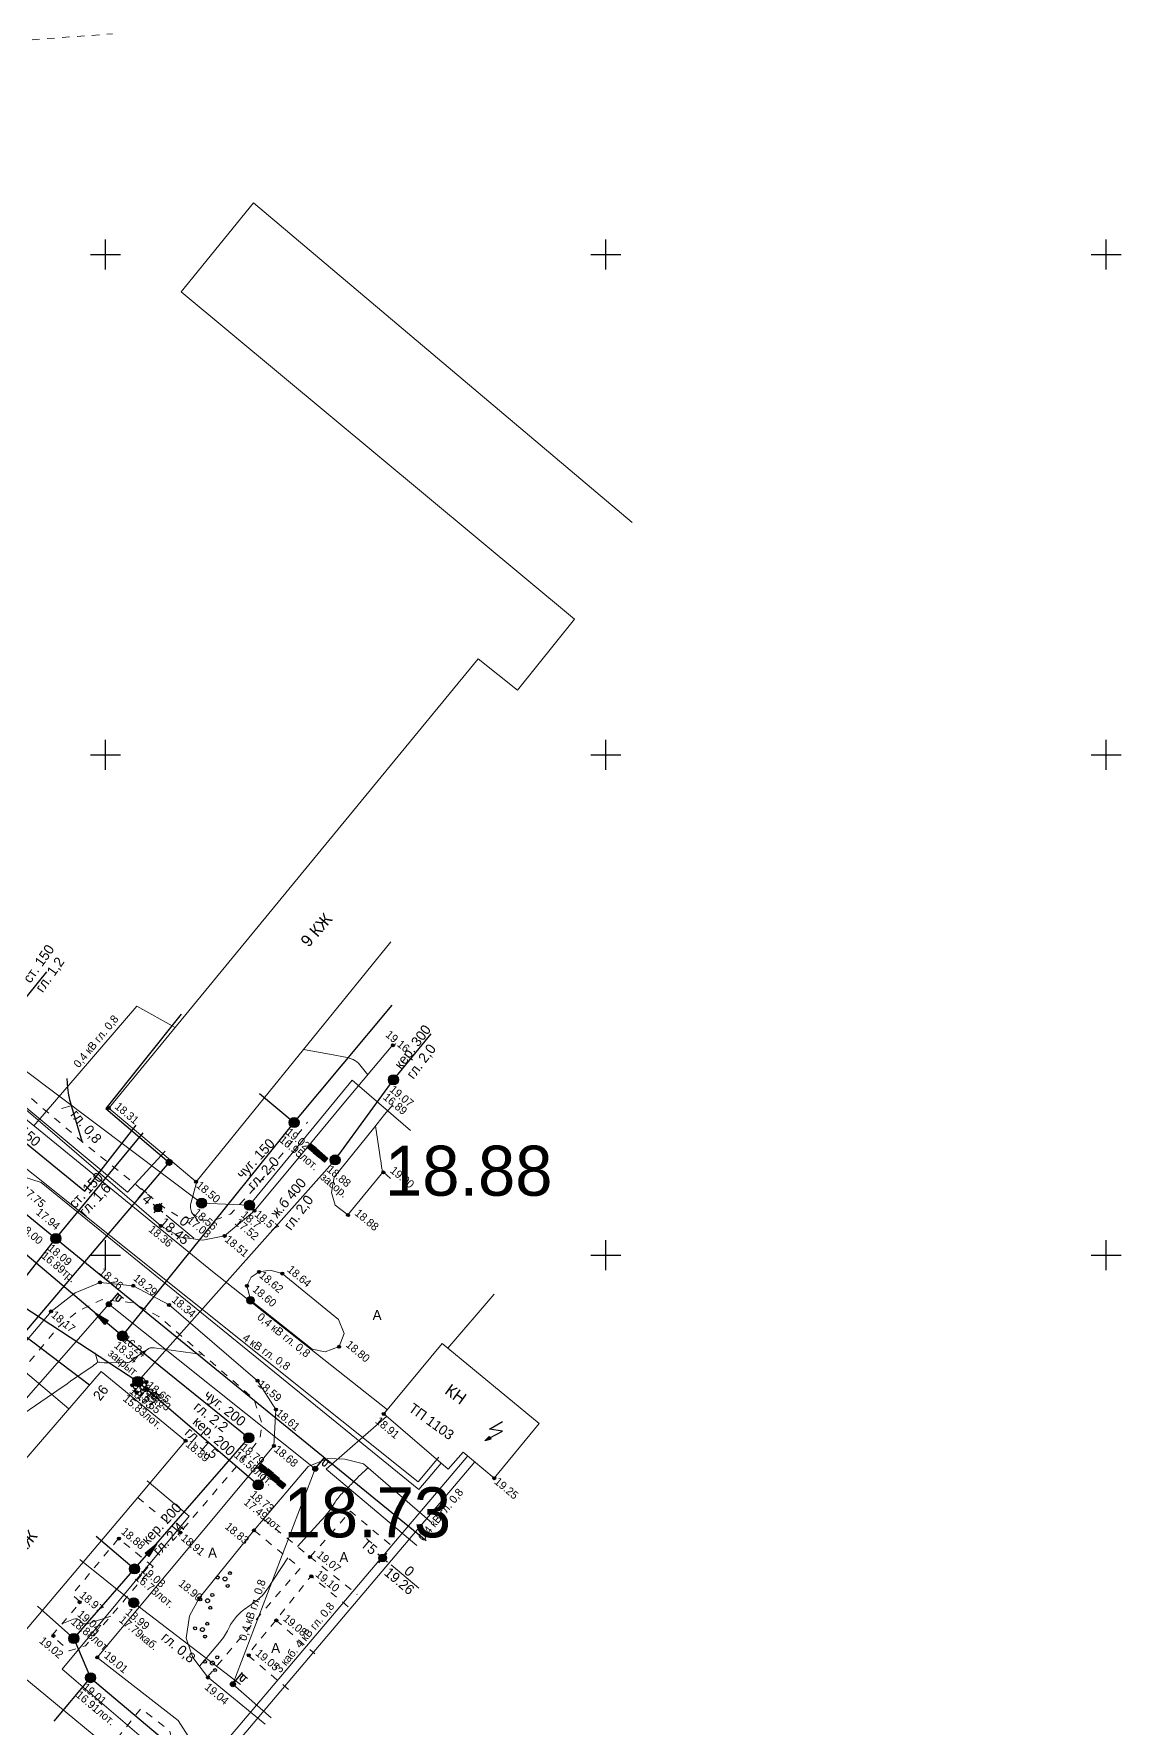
# Model space of a CAD drawing. Header units: metres. Extents: x 16881 to 20071, y 24181 to 25063.
# Drawn here: x 18192.8 to 18301.5, y 24702.7 to 24872.1 of the extents above; entities that cross this region are included whole.
import ezdxf

# ---------------------------------------------------------------- set-up
doc = ezdxf.new("R2010")
doc.units = ezdxf.units.M
doc.linetypes.add('g5_01_5x1_5', pattern=[1.5, 0.75, -0.75])
for name, color, linetype in [('01_Геодезические пункты', 7, 'Continuous'), ('02_Сетка', 7, 'Continuous'), ('03_Здания и строения', 7, 'Continuous'), ('06_Инженерно-технические сооружения', 7, 'Continuous'), ('07_Объекты электропередачи', 7, 'Continuous'), ('10_Границы покрытий и угодий', 7, 'Continuous'), ('13_Растительность', 7, 'Continuous'), ('19_Горизонтали', 7, 'Continuous'), ('30_Канализация', 7, 'Continuous'), ('31_Водопровод', 7, 'Continuous'), ('32_Теплосеть', 7, 'Continuous'), ('33_Газопровод', 7, 'Continuous'), ('35_Телефон', 7, 'Continuous'), ('37_Кабель низкого напряжения', 7, 'Continuous'), ('38_Кабели высокого напряжения', 7, 'Continuous'), ('44_Крышки колодцев', 7, 'Continuous'), ('61_Отметки высоты поверхности', 7, 'Continuous'), ('rastr', 7, 'Continuous')]:
    doc.layers.add(name, color=color, linetype=linetype)
doc.styles.add('LIKE11', font='bm431.shx')
doc.styles.add('LIKE14', font='p131.shx')
doc.styles.add('LIKE17', font='d431.shx')
doc.styles.add('LIKE32', font='peteri.shx')
doc.styles.add('LIKE36', font='pragmai.shx')
doc.styles.add('Line_GUGK', font='')
doc.styles.get('Line_GUGK').set_extended_font_data('Bm431', italic=True)
doc.linetypes.add('g5_119_1', pattern='A,4,-1,[31,GUGK_2005.shx,S=0.1,R=0,X=0,Y=0],0.35,[31,GUGK_2005.shx,S=0.08,R=0,X=0,Y=0],3.3,[31,GUGK_2005.shx,S=0.08,R=180,X=0,Y=0],0.35,[31,GUGK_2005.shx,S=0.1,R=180,X=0,Y=0],-1', length=10)
doc.linetypes.add('g5_119_3', pattern='A,4,-1,[31,GUGK_2005.shx,S=0.1,R=0,X=0,Y=0],4,[31,GUGK_2005.shx,S=0.1,R=180,X=0,Y=0],-1', length=10)
doc.linetypes.add('g5_121_g', pattern='A,4,-0.4,["Г",Line_GUGK,S=1,R=0,X=0,Y=-0.5],-1.2,12', length=17.6)
doc.linetypes.add('g5_122_g', pattern='A,1,-1,1.5,-0.4,["Г",Line_GUGK,S=1,R=0,X=0,Y=-0.5],-1.5,1.5,-1,4,-1,4,-1,3', length=20.9)
doc.linetypes.add('g5_122_k', pattern='A,1,-1,1.5,-0.4,["К",Line_GUGK,S=1,R=0,X=0,Y=-0.5],-1.5,1.5,-1,4,-1,4,-1,3', length=20.9)
doc.linetypes.add('g5_122_kl', pattern='A,1,-1,1.5,-0.4,["Кл",Line_GUGK,S=1,R=0,X=0,Y=-0.5],-2.4,1.5,-1,4,-1,4,-1,3', length=21.8)
doc.linetypes.add('g5_122_t', pattern='A,1,-1,1.5,-0.4,["Т",Line_GUGK,S=1,R=0,X=0,Y=-0.5],-1.5,1.5,-1,4,-1,4,-1,3', length=20.9)
doc.linetypes.add('g5_122_v', pattern='A,1,-1,1.5,-0.4,["В",Line_GUGK,S=1,R=0,X=0,Y=-0.5],-1.5,1.5,-1,4,-1,4,-1,3', length=20.9)
doc.linetypes.add('g5_133_t', pattern='A,2,[27,GUGK_2005.shx,S=0.4,R=0,X=0,Y=0],2,-1,2,[27,GUGK_2005.shx,S=0.4,R=0,X=0,Y=0],2,-1,2,[27,GUGK_2005.shx,S=0.4,R=0,X=0,Y=0],2,-0.1,["V",Line_GUGK,S=1,R=0,X=0,Y=-0.5],-1', length=15.1)

# ---------------------------------------------------------------- blocks, each defined once
blk = doc.blocks.new('g5_012')
at = {"color": 92}
for points in [[(-1.5, 0), (1.5, 0)], [(0, -1.5), (0, 1.5)]]:
    blk.add_lwpolyline(points, dxfattribs=at)
blk = doc.blocks.new('g5_330')
blk.add_hatch(color=0).paths.add_polyline_path([(0.15, 0, 1), (-0.15, 0, 1)])
at = {"color": 0}
blk.add_circle((0, 0), 0.15, dxfattribs=at)
blk = doc.blocks.new('g5_005_1')
h = blk.add_hatch(color=255)
edge = h.paths.add_edge_path()
edge.add_arc((0, 0), 0.338, 0, 360)
edge = h.paths.add_edge_path(flags=16)
edge.add_arc((0, 0), 0.1, 0, 360)
at = {"color": 0}
for p, q in [((-0.625, 0), (-0.375, 0)), ((0, 0.625), (0, 0.375)), ((0.375, 0), (0.625, 0)), ((0, -0.375), (0, -0.625))]:
    blk.add_line(p, q, dxfattribs=at)
for radius in [0.375, 0.0625]:
    blk.add_circle((0, 0), radius, dxfattribs=at)
blk = doc.blocks.new('g5_112')
blk.add_hatch(color=0).paths.add_polyline_path([(0, 0), (0.08, 0.61), (0.36, 0.5)])
at = {"color": 0}
blk.add_lwpolyline([(0.22, 0.56), (0.75, 1.88), (-0.38, 1.2), (0.15, 2.6)], dxfattribs=at)
blk.add_lwpolyline([(0, 0), (0.08, 0.61), (0.36, 0.5)], close=True, dxfattribs=at)
blk = doc.blocks.new('g5_117kb')
h = blk.add_hatch(color=255)
h.paths.add_polyline_path([(0.04, 0.04), (0.46, 0.04, 0.367426), (0.04, 0.46)])
h.paths.add_polyline_path([(-0.04, 0.46, 0.367426), (-0.46, 0.04), (-0.04, 0.04)])
h.paths.add_polyline_path([(-0.04, -0.04), (-0.46, -0.04, 0.367426), (-0.04, -0.46)])
h.paths.add_polyline_path([(0.04, -0.46, 0.367426), (0.46, -0.04), (0.04, -0.04)])
at = {"color": 0}
for points in [[(-0.5, 0), (0.5, 0)], [(0, 0.5), (0, -0.5)]]:
    blk.add_lwpolyline(points, dxfattribs=at)
blk.add_circle((0, 0), 0.5, dxfattribs=at)
blk = doc.blocks.new('g5_128a')
h = blk.add_hatch(color=255)
h.paths.add_polyline_path([(-0.1625, 0.2125), (-0.3375, 0.2125), (-0.3375, -0.2125), (-0.1625, -0.2125)])
h.paths.add_polyline_path([(0.0875, 0.2125), (-0.0875, 0.2125), (-0.0875, -0.2125), (0.0875, -0.2125)])
h.paths.add_polyline_path([(0.3375, 0.2125), (0.1625, 0.2125), (0.1625, -0.2125), (0.3375, -0.2125)])
at = {"color": 0}
blk.add_lwpolyline([(-0.375, -0.25), (0.375, -0.25), (0.375, 0.25), (-0.375, 0.25)], close=True, dxfattribs=at)
for points in [[(-0.125, -0.25), (-0.125, 0.25)], [(0.125, -0.25), (0.125, 0.25)]]:
    blk.add_lwpolyline(points, dxfattribs=at)
blk = doc.blocks.new('g5_128b')
h = blk.add_hatch(color=255)
h.paths.add_polyline_path([(-0.16, 0.3, 0.273653), (-0.34, 0, 0.273653), (-0.16, -0.3)])
h.paths.add_polyline_path([(0.09, 0.33, 0.131884), (-0.09, 0.33), (-0.09, -0.33, 0.131884), (0.09, -0.33)])
h.paths.add_polyline_path([(0.16, -0.3, 0.273653), (0.34, 0, 0.273653), (0.16, 0.3)])
at = {"color": 0}
for points in [[(-0.12, -0.35), (-0.12, 0.35)], [(0.12, -0.35), (0.12, 0.35)]]:
    blk.add_lwpolyline(points, dxfattribs=at)
blk.add_circle((0, 0), 0.375, dxfattribs=at)
blk = doc.blocks.new('g5_110_1c')
h = blk.add_hatch(color=255)
edge = h.paths.add_edge_path()
edge.add_arc((0, 0), 0.212, 0, 360)
edge = h.paths.add_edge_path(flags=16)
edge.add_arc((0, 0), 0.0975, 0, 360)
h = blk.add_hatch(color=0)
edge = h.paths.add_edge_path()
edge.add_arc((0, 0), 0.06, 0, 360)
at = {"color": 0}
for p, q in [((0, 0.25), (0, 1.5)), ((0, 1.38), (0.75, 1.38))]:
    blk.add_line(p, q, dxfattribs=at)
blk.add_lwpolyline([(0.2, 1.38), (0.2, 0.93, 1.040016), (0.55, 0.93), (0.55, 1.38)], format="xyb", dxfattribs=at)
for radius in [0.25, 0.06]:
    blk.add_circle((0, 0), radius, dxfattribs=at)
blk = doc.blocks.new('g5_117kl')
h = blk.add_hatch(color=255)
h.paths.add_polyline_path([(0.42, 0.2, 0.633652), (-0.42, 0.2)])
h.paths.add_polyline_path([(-0.45, 0.12, 0.067116), (-0.46, 0, 0.067116), (-0.45, -0.12), (0.45, -0.12, 0.067116), (0.46, 0, 0.067116), (0.45, 0.12)])
h.paths.add_polyline_path([(-0.42, -0.2, 0.633652), (0.42, -0.2)])
at = {"color": 0}
for p, q in [((-0.47, 0.16), (0.47, 0.16)), ((-0.47, -0.16), (0.47, -0.16))]:
    blk.add_line(p, q, dxfattribs=at)
blk.add_circle((0, 0), 0.5, dxfattribs=at)
blk = doc.blocks.new('g5_122_3')
blk.add_hatch(color=0).paths.add_polyline_path([(0, -0.25), (0, 0.25), (1.5, 0)])
at = {"color": 0}
blk.add_lwpolyline([(0, -0.25), (0, 0.25), (1.5, 0), (0, -0.25)], dxfattribs=at)
blk = doc.blocks.new('g5_394')
at = {"color": 0}
for centre, radius in [((0, 0), 0.2), ((0, 0.75), 0.15), ((-0.65, -0.37), 0.15), ((0.65, -0.37), 0.15)]:
    blk.add_circle(centre, radius, dxfattribs=at)
blk = doc.blocks.new('g5_117sv')
h = blk.add_hatch(color=255)
h.paths.add_polyline_path([(-0.04, 0.46, 0.390634), (-0.46, 0, 0.11106), (-0.42, -0.2), (-0.04, 0.02)])
h.paths.add_polyline_path([(0.04, 0.02), (0.42, -0.2, 0.11106), (0.46, 0, 0.390634), (0.04, 0.46)])
h.paths.add_polyline_path([(-0.38, -0.26, 0.524447), (0.38, -0.26), (0, -0.04)])
at = {"color": 0}
for points in [[(0, 0.5), (0, 0)], [(0, 0), (-0.43, -0.25)], [(0.43, -0.25), (0, 0)]]:
    blk.add_lwpolyline(points, dxfattribs=at)
blk.add_circle((0, 0), 0.5, dxfattribs=at)
blk = doc.blocks.new('g5_117v')
h = blk.add_hatch(color=255)
h.paths.add_polyline_path([(-0.46, 0.04), (0.46, 0.04, 0.921954)])
h.paths.add_polyline_path([(0.46, -0.04), (-0.46, -0.04, 0.921954)])
at = {"color": 0}
blk.add_line((-0.5, 0), (0.5, 0), dxfattribs=at)
blk.add_circle((0, 0), 0.5, dxfattribs=at)
blk = doc.blocks.new('g5_121_7c')
h = blk.add_hatch(color=0)
edge = h.paths.add_edge_path()
edge.add_arc((0, 0), 0.3, 0, 360)
at = {"color": 0}
blk.add_circle((0, 0), 0.3, dxfattribs=at)
blk = doc.blocks.new('g_scratch')
at = {"color": 0, "linetype": 'ByBlock', "lineweight": 15}
blk.add_line((0, 0), (1, 0), dxfattribs=at)

msp = doc.modelspace()

# ---------------------------------------------------------------- linework, layer by layer
at = {"layer": '01_Геодезические пункты', "color": 7, "lineweight": 20, "flags": 128}
for points in [[(18208.84, 24751.7), (18206.08, 24754)], [(18231.32, 24716.7), (18228.54, 24719.02)]]:
    msp.add_lwpolyline(points, dxfattribs=at)
at = {"layer": '03_Здания и строения', "color": 7, "linetype": 'Continuous', "lineweight": 20, "flags": 128}
for points in [[(18228.51, 24781.32), (18209.06, 24757.32), (18200.32, 24764.69), (18237.24, 24809.61), (18241.18, 24806.48), (18246.88, 24813.55), (18207.56, 24846.29), (18214.78, 24855.18), (18252.64, 24823.21)], [(18227.81, 24734.11), (18234.26, 24728.58), (18235.76, 24730.31), (18238.85, 24727.69), (18243.33, 24733.16), (18233.65, 24741.16), (18227.81, 24734.11)], [(18208, 24731.43), (18199.57, 24738.36), (18175.08, 24710.01), (18179.31, 24706.5), (18180.4, 24707.8), (18184.71, 24704.16), (18185.29, 24704.75), (18189.61, 24709.63), (18203.23, 24725.77), (18208, 24731.43)], [(18185.29, 24704.75), (18187.75, 24702.63), (18184.55, 24698.82), (18197.8, 24687.85), (18205.23, 24696.7), (18189.61, 24709.63), (18185.29, 24704.75)]]:
    msp.add_lwpolyline(points, dxfattribs=at)
at = {"layer": '06_Инженерно-технические сооружения', "color": 7, "linetype": 'Continuous', "lineweight": 20, "flags": 128}
msp.add_lwpolyline([(18204.1, 24737.31), (18204.12, 24736.55), (18203.13, 24736.26), (18202.68, 24736.99), (18202.87, 24737.6), (18203.66, 24737.79), (18204.1, 24737.31)], dxfattribs=at)
at = {"layer": '10_Границы покрытий и угодий', "color": 7, "linetype": 'Continuous', "lineweight": 20, "flags": 128}
for points in [[(18228.71, 24771), (18223.66, 24764.97), (18219.53, 24759.98), (18214.89, 24754.42), (18211.91, 24751.91), (18209.73, 24751.48), (18207.52, 24751.78), (18205.54, 24752.91), (18188.68, 24767.41), (18184.67, 24770.28), (18184.22, 24770.79), (18183.35, 24773.26), (18184.03, 24776.2)], [(18228.49, 24757.66), (18227.76, 24758.3), (18224.23, 24754.02), (18222.96, 24754.99), (18222.59, 24756.25), (18222.86, 24757.79), (18226.77, 24762.66), (18227.9, 24764.05), (18228.71, 24765.03)], [(18214.54, 24745.46), (18220.66, 24740.6), (18221.96, 24740.33), (18223.36, 24740.86), (18223.84, 24742.16), (18223.29, 24743.54), (18217.66, 24748.15), (18216.46, 24748.49), (18215.35, 24748.32), (18214.56, 24747.8), (18214.13, 24746.92), (18214.54, 24745.46)], [(18216.83, 24730.92), (18217.03, 24734.55), (18215.2, 24737.44), (18206.35, 24745.01), (18202.77, 24746.93), (18199.46, 24747.26), (18196.98, 24746.22), (18194.57, 24744.37), (18172.13, 24717.89), (18168.31, 24713.42), (18167.06, 24710.11), (18166.96, 24706.63), (18167.1, 24705.02), (18169.99, 24701.01), (18182.29, 24690.78), (18188.95, 24685.38), (18192.15, 24684.23), (18195.4, 24684.6), (18198.19, 24686.57)], [(18216.83, 24730.92), (18199.18, 24709.77), (18207.26, 24703.46), (18208.32, 24701.8), (18208.46, 24699.78), (18207.42, 24697.63), (18206.01, 24695.92), (18198.6, 24687.04), (18198.19, 24686.57)], [(18232.62, 24723.23), (18225.8, 24729.14), (18223.92, 24729.6), (18222.22, 24729.67), (18220.26, 24728.87), (18215.78, 24723.61), (18214.84, 24722.48), (18209.38, 24715.71), (18208.39, 24713.94), (18208.07, 24711.71), (18208.73, 24709.76), (18210.2, 24707.83), (18215.97, 24703.12)]]:
    msp.add_lwpolyline(points, dxfattribs=at)
at = {"layer": '10_Границы покрытий и угодий', "color": 7, "linetype": 'g5_01_5x1_5', "lineweight": 20, "flags": 128}
for points in [[(18183.35, 24773.26), (18190.73, 24767.23), (18197.87, 24761.17), (18205.94, 24754.69), (18207.2, 24753.93), (18209.1, 24753.47), (18211.01, 24753.52), (18212.48, 24754.1), (18214.12, 24755.81), (18215.46, 24757.36), (18220.2, 24763.27)], [(18203.23, 24725.77), (18207.45, 24722.24), (18215.42, 24731.59), (18215.65, 24733.14), (18214.81, 24735.63), (18205.32, 24743.86), (18202.74, 24745.23), (18199.66, 24745.54), (18197.27, 24744.39), (18195.31, 24742.82), (18188.16, 24734.25), (18180.94, 24725.59), (18173.4, 24716.66), (18169.51, 24712.01), (18168.77, 24709.83), (18168.86, 24706.75), (18170.03, 24704.36), (18171.47, 24702.37), (18180.29, 24694.99), (18189.57, 24687.04), (18192.11, 24686.06), (18195.21, 24686.44), (18197.8, 24687.85)], [(18220.47, 24719.82), (18224.49, 24724.39), (18228.97, 24720.62)], [(18210.2, 24707.83), (18215.88, 24714.53), (18219.48, 24718.71), (18214.84, 24722.48)], [(18215.78, 24723.61), (18220.47, 24719.82), (18225.14, 24716.08)], [(18204.75, 24718.87), (18201.3, 24721.67), (18196.67, 24716.06), (18197.51, 24715.3), (18194.65, 24711.95), (18196.37, 24710.43), (18198, 24710.94), (18204.75, 24718.87)], [(18224.26, 24714.85), (18220.55, 24717.9), (18217.04, 24713.51), (18214.21, 24710.02), (18218.37, 24706.51)], [(18217.04, 24713.51), (18220.93, 24710.13)], [(18205.68, 24697.52), (18206.33, 24698.42), (18206.91, 24700.14), (18206.42, 24702.45), (18203.56, 24704.68), (18200.97, 24701.41), (18205.68, 24697.52)]]:
    msp.add_lwpolyline(points, dxfattribs=at)
at = {"layer": '19_Горизонтали', "color": 32, "linetype": 'Continuous', "lineweight": 20, "flags": 128}
for points, elevation in [([(18226.21, 24768.02), (18225.57, 24768.86, 0.186407), (18224.14, 24769.74), (18224.14, 24769.74, 0), (18222.38, 24770.07), (18219.79, 24770.56)], 19), ([(18226.98, 24762.91), (18227.42, 24760.01, 0.000107), (18227.59, 24758.86), (18227.67, 24758.33, 0.013062), (18227.68, 24758.26), (18227.69, 24758.22)], 19), ([(18209.24, 24753.48), (18209.18, 24753.52, -0.069582), (18209.09, 24753.61), (18208.75, 24754.05, -0.234402), (18208.54, 24755.15), (18209.08, 24757.12, -0.105725), (18209.14, 24757.23), (18209.16, 24757.26, -0.071326), (18209.21, 24757.3), (18209.21, 24757.3, 0.445794), (18209.21, 24757.35), (18209.17, 24757.39, -0.705667), (18209.19, 24757.42), (18209.23, 24757.41)], 18.5), ([(18183.15, 24728.24), (18194.79, 24736.19, 0.001778), (18197.54, 24738.09), (18198.76, 24738.93, 0.028681), (18199.06, 24739.17), (18199.06, 24739.17, -0.20919), (18199.4, 24739.28), (18199.64, 24739.26, 0.030285), (18200.51, 24739.22), (18202.16, 24739.25, 0.191116), (18202.6, 24739.43), (18202.6, 24739.43, -0.046832), (18203, 24739.76), (18204.34, 24740.65, -0.136862), (18204.6, 24740.73), (18204.6, 24740.73, -0.044514), (18204.88, 24740.72), (18209.71, 24740.05)], 18.5), ([(18219.18, 24720.86), (18221.57, 24723.46, 0.040994), (18222.76, 24725.01), (18222.94, 24725.28, -0.052661), (18223.76, 24726.29), (18223.76, 24726.29, 0.003461), (18224.69, 24727.23), (18225.15, 24727.7, -0.013236), (18225.88, 24728.41), (18226.25, 24728.75)], 19), ([(18218.22, 24719.74), (18216.2, 24716.64, -0.093377), (18214.97, 24715.36), (18214.57, 24715.07, -0.000224), (18213.89, 24714.59), (18213.89, 24714.59, 0.05154), (18213.27, 24714.04), (18213.1, 24713.86, 0.075119), (18212.35, 24712.76), (18212.29, 24712.63, -0.06451), (18211.41, 24711.28), (18209.39, 24708.9)], 19), ([(18195.65, 24713.12), (18196.8, 24713.6, -0.352417), (18197.5, 24713.39), (18197.5, 24713.39, 0.330476), (18198.22, 24713.15), (18200.52, 24713.9)], 19)]:
    msp.add_lwpolyline(points, format="xyb", dxfattribs=dict(at, elevation=elevation))
at = {"layer": '19_Горизонтали', "color": 32, "linetype": 'Continuous', "lineweight": 30, "elevation": 18, "flags": 128}
msp.add_lwpolyline([(18196.13, 24767.65), (18196.22, 24766.7, 0.051188), (18196.59, 24764.84), (18197.65, 24761.39, 0.078854), (18197.68, 24761.31), (18197.7, 24761.28)], format="xyb", dxfattribs=at)
at = {"layer": '30_Канализация', "color": 42, "linetype": 'g5_122_kl', "lineweight": 30, "flags": 128}
for points in [[(18134.04, 24787.91), (18140.89, 24781.53), (18163.71, 24762.89), (18177.96, 24750.44), (18180.13, 24752.5), (18203.22, 24737.36), (18222.95, 24759.51), (18228.78, 24767.51), (18232.56, 24772.1)], [(18203.22, 24737.36), (18215.27, 24727.02), (18216.32, 24728.3)]]:
    msp.add_lwpolyline(points, dxfattribs=at)
at = {"layer": '30_Канализация', "color": 12, "linetype": 'g5_122_k', "lineweight": 30, "flags": 128}
for points in [[(18215.39, 24766.14), (18218.85, 24763.24), (18228.64, 24774.99)], [(18172.45, 24766.52), (18183.06, 24757.68), (18201.69, 24741.91)], [(18201.69, 24741.91), (18218.85, 24763.24)], [(18201.69, 24741.91), (18214.32, 24731.73)], [(18196.84, 24711.67), (18214.32, 24731.73)], [(18199.06, 24721.91), (18202.9, 24718.62)], [(18193.22, 24714.91), (18196.84, 24711.67)], [(18196.84, 24711.67), (18198.51, 24707.75)], [(18194.86, 24703.42), (18198.51, 24707.75), (18212.87, 24695.65)]]:
    msp.add_lwpolyline(points, dxfattribs=at)
at = {"layer": '31_Водопровод', "color": 94, "linetype": 'g5_122_v', "lineweight": 30, "flags": 128}
for points in [[(18145.51, 24792.31), (18195.05, 24751.65), (18203.77, 24762.2)], [(18144.82, 24736.6), (18168.77, 24718.19), (18195.05, 24751.65), (18232.06, 24721.48)]]:
    msp.add_lwpolyline(points, dxfattribs=at)
at = {"layer": '32_Теплосеть', "color": 5, "linetype": 'g5_122_t', "lineweight": 30, "flags": 128}
for points in [[(18194.09, 24778.32), (18184.93, 24766.99), (18167.98, 24748.14)], [(18184.93, 24766.99), (18197.93, 24756.39), (18203.06, 24762.99)]]:
    msp.add_lwpolyline(points, dxfattribs=at)
at = {"layer": '33_Газопровод', "color": 132, "linetype": 'g5_121_g', "lineweight": 30, "flags": 128}
msp.add_lwpolyline([(18207.56, 24774.07), (18200.05, 24764.64), (18206.36, 24759.26)], dxfattribs=at)
at = {"layer": '33_Газопровод', "color": 132, "linetype": 'g5_122_g', "lineweight": 30, "flags": 128}
for points in [[(18191.79, 24742.05), (18206.36, 24759.26)], [(18157.34, 24710.45), (18186.63, 24746.03), (18191.79, 24742.05), (18198.42, 24737.04)]]:
    msp.add_lwpolyline(points, dxfattribs=at)
at = {"layer": '35_Телефон', "color": 6, "linetype": 'g5_133_t', "lineweight": 20, "flags": 128}
for points in [[(18184.4, 24774.11), (18209.61, 24755.19), (18214.39, 24754.97), (18224.65, 24767.49)], [(18224.65, 24767.49), (18230.49, 24762.44)], [(18197.44, 24719.57), (18202.82, 24715.25), (18213.48, 24707.08)]]:
    msp.add_lwpolyline(points, dxfattribs=at)
at = {"layer": '37_Кабель низкого напряжения', "color": 1, "linetype": 'g5_119_3', "lineweight": 20, "flags": 128}
for points in [[(18174.32, 24804.55), (18164.94, 24792.96), (18172.06, 24787.99), (18168.94, 24784.01), (18202.2, 24756.27), (18205.95, 24760.38)], [(18174.1, 24787.04), (18169.9, 24781.65), (18210.7, 24748.36), (18228.17, 24734.54)], [(18206.95, 24772.76), (18203.14, 24774.86), (18192.85, 24762.92)], [(18196.33, 24734.61), (18179.43, 24748.91), (18170.07, 24737.57), (18153.87, 24750.96)], [(18216.55, 24703.74), (18212.74, 24707.1), (18220.97, 24728.63), (18200.34, 24745.08), (18185.93, 24728.68), (18171.14, 24711.38), (18170.07, 24707.51), (18172.3, 24703.26), (18190.36, 24688.21), (18207.08, 24672.63), (18255.22, 24632.67), (18278.48, 24660.06), (18282.62, 24664.48)], [(18234.23, 24740.68), (18238.84, 24746.08)], [(18228.1, 24733.86), (18222.05, 24728.6), (18231.12, 24720.98)], [(18204.35, 24695.65), (18206.65, 24693.61), (18227.28, 24717.97), (18236.91, 24729.34)], [(18209.78, 24691.92), (18212.01, 24694.6), (18195.68, 24708.6), (18208.35, 24723.89), (18204.17, 24727.44)]]:
    msp.add_lwpolyline(points, dxfattribs=at)
at = {"layer": '38_Кабели высокого напряжения', "color": 1, "linetype": 'g5_119_1', "lineweight": 20, "flags": 128}
for points in [[(18106.88, 24797.33), (18110.27, 24797.43), (18115.06, 24799.54), (18119.3, 24800.34), (18125.45, 24798.54), (18170.68, 24760.06), (18175.77, 24758.13), (18182.36, 24756.81), (18186.37, 24758.36), (18188.96, 24758.72), (18193.57, 24757.24), (18231.3, 24726.56), (18233.55, 24729.19)], [(18149.52, 24723.85), (18151.75, 24726.31), (18151.56, 24728.44), (18146.32, 24733.27), (18177.64, 24770.15), (18231.25, 24727.34), (18233.31, 24729.8)], [(18179.54, 24675.2), (18190.25, 24681.46), (18193.97, 24680.07), (18236.21, 24729.93)]]:
    msp.add_lwpolyline(points, dxfattribs=at)
at = {"layer": 'rastr', "color": 5, "linetype": 'g5_01_5x1_5', "lineweight": 20, "flags": 128}
msp.add_lwpolyline([(18035.59, 24859.95), (18200.69, 24872.07)], dxfattribs=at)

# ---------------------------------------------------------------- block references
at = {"layer": '01_Геодезические пункты', "color": 7, "linetype": 'Continuous', "lineweight": 20, "rotation": 320.2244407250127}
for p in [(18205.24, 24754.7, 18.45), (18227.7, 24719.72, 19.25)]:
    msp.add_blockref('g5_005_1', p, dxfattribs=at)
at = {"layer": '02_Сетка', "color": 92, "linetype": 'Continuous', "lineweight": 15, "ltscale": 0.5}
for p in [(18200, 24850), (18250, 24850), (18300, 24850), (18200, 24800), (18250, 24800), (18300, 24800), (18200, 24750), (18250, 24750), (18300, 24750)]:
    msp.add_blockref('g5_012', p, dxfattribs=at)
at = {"layer": '06_Инженерно-технические сооружения', "color": 7, "linetype": 'Continuous', "lineweight": 20}
for name, p, rotation in [('g5_128a', (18220.63, 24760.7, 18.67), 320.5921282420624), ('g5_128a', (18221.21, 24760.2, 18.67), 319.4514432339267), ('g5_128a', (18221.78, 24759.71, 18.67), 317.9980968397605), ('g5_128b', (18214.49, 24745.48, 18.55), 320.2244407250127), ('g5_128a', (18215.68, 24728.7, 18.69), 321.5724666666667), ('g5_128a', (18216.35, 24728.2, 18.68), 321.5724667936789), ('g5_128a', (18216.95, 24727.65, 18.69), 321.5724666666667), ('g5_128a', (18217.58, 24727.08, 18.7), 321.5724666666667)]:
    msp.add_blockref(name, p, dxfattribs=dict(at, rotation=rotation))
at = {"layer": '07_Объекты электропередачи', "color": 7, "linetype": 'Continuous', "lineweight": 20}
for name, p, rotation in [('g5_110_1c', (18200.34, 24745.08), 320.2655211251469), ('g5_112', (18237.9, 24731.44), 320.2655211251469), ('g5_110_1c', (18220.97, 24728.63, 18.88), 320.2244407250127), ('g5_110_1c', (18212.74, 24707.1), 320.2655211251469)]:
    msp.add_blockref(name, p, dxfattribs=dict(at, rotation=rotation))
at = {"layer": '13_Растительность', "color": 92, "linetype": 'Continuous', "lineweight": 20, "rotation": 320.2655211251469}
for p in [(18211.95, 24717.63), (18210.2, 24715.44), (18209.69, 24712.56), (18210.69, 24709.21)]:
    msp.add_blockref('g5_394', p, dxfattribs=at)
at = {"layer": '19_Горизонтали', "color": 32, "linetype": 'Continuous', "lineweight": -3}
for p, rotation in [((18196.56, 24764.93, 18), 196.4368689069704), ((18199.25, 24739.27, 18.5), 105.3324794552145)]:
    msp.add_blockref('g_scratch', p, dxfattribs=dict(at, rotation=rotation))
at = {"layer": '30_Канализация', "color": 7, "linetype": 'Continuous', "lineweight": 20}
for p, rotation in [((18200.1, 24743.26), 139.7661200048359), ((18204.14, 24720.04), 48.94720513962989)]:
    msp.add_blockref('g5_122_3', p, dxfattribs=dict(at, rotation=rotation))
at = {"layer": '33_Газопровод', "color": 7, "linetype": 'Continuous', "lineweight": 20, "rotation": 319.5407016777962}
msp.add_blockref('g5_121_7c', (18206.36, 24759.26, 18.44), dxfattribs=at)
at = {"layer": '44_Крышки колодцев', "color": 7, "linetype": 'Continuous', "lineweight": 20}
for name, p, rotation in [('g5_117kl', (18228.78, 24767.51, 19.07), 320.2244407250127), ('g5_117kb', (18218.85, 24763.24, 19.02), 320.2655211251469), ('g5_117kl', (18222.95, 24759.51, 18.88), 320.2244407250127), ('g5_117sv', (18209.61, 24755.19, 18.56), 320.2244407250127), ('g5_117sv', (18214.39, 24754.97, 18.7), 320.2244407250127), ('g5_117v', (18195.05, 24751.65, 18.09), 320.2244407250127), ('g5_117kb', (18201.69, 24741.91, 18.34), 320.2244407250127), ('g5_117kl', (18203.22, 24737.36, 18.73), 320.2244407250127), ('g5_117kb', (18214.32, 24731.73, 18.79), 320.2244407250127), ('g5_117kb', (18215.27, 24727.02, 18.73), 320.2244407250127), ('g5_117kb', (18202.9, 24718.62, 19.08), 320.2655211251469), ('g5_117sv', (18202.82, 24715.25, 18.99), 320.2244407250127), ('g5_117kb', (18196.84, 24711.67, 19.04), 320.2244407250127), ('g5_117kb', (18198.51, 24707.75, 19.01), 320.2244407250127)]:
    msp.add_blockref(name, p, dxfattribs=dict(at, rotation=rotation))
at = {"layer": '61_Отметки высоты поверхности', "color": 7, "linetype": 'Continuous', "lineweight": 20}
for p, rotation in [((18228.73, 24770.97), 320.1837874390728), ((18200.32, 24764.69, 18.31), 320.2244407250127), ((18227.78, 24758.25), 320.1837874390728), ((18209.06, 24757.32, 18.5), 320.2244407250127), ((18205.54, 24752.91, 18.36), 320.2244407250127), ((18214.89, 24754.42, 18.57), 320.2244407250127), ((18224.24, 24753.99), 320.1837874390728), ((18211.91, 24751.91, 18.51), 320.2244407250127), ((18215.35, 24748.32, 18.62), 320.2244407250127), ((18217.66, 24748.15, 18.64), 320.2244407250127), ((18199.46, 24747.26, 18.26), 320.2244407250127), ((18202.77, 24746.93, 18.29), 320.2244407250127), ((18214.13, 24746.92, 18.6), 320.2244407250127), ((18194.57, 24744.37, 18.17), 320.2244407250127), ((18206.35, 24745.01, 18.34), 320.2244407250127), ((18201.7, 24741.9, 16.24), 320.2244407250127), ((18223.35, 24740.83), 320.1837874390728), ((18202.87, 24737.6, 18.6), 320.2244407250127), ((18202.68, 24736.99, 18.57), 320.2244407250127), ((18203.13, 24736.26, 18.65), 320.2244407250127), ((18203.24, 24737.41, 16.43), 320.2244407250127), ((18204.1, 24737.31, 18.65), 320.2244407250127), ((18204.12, 24736.55, 18.63), 320.2244407250127), ((18215.2, 24737.44, 18.59), 320.2244407250127), ((18217.03, 24734.55, 18.61), 320.2244407250127), ((18227.81, 24734.11, 18.91), 320.2244407250127), ((18208, 24731.43, 18.89), 320.2244407250127), ((18216.83, 24730.92, 18.68), 320.2244407250127), ((18238.85, 24727.69, 19.25), 320.2244407250127), ((18207.49, 24722.26), 320.1837874390728), ((18214.83, 24722.47), 320.1837874390728), ((18201.34, 24721.66), 320.1837874390728), ((18220.44, 24719.82), 320.1837874390728), ((18220.57, 24717.88), 320.1837874390728), ((18209.37, 24715.7), 320.1837874390728), ((18197.41, 24715.29), 320.1837874390728), ((18217.08, 24713.47), 320.1837874390728), ((18194.8, 24711.93), 320.1837874390728), ((18199.18, 24709.77), 320.1837874390728), ((18214.32, 24709.99), 320.1837874390728), ((18210.24, 24707.76), 320.1837874390728)]:
    msp.add_blockref('g5_330', p, dxfattribs=dict(at, rotation=rotation))

# ---------------------------------------------------------------- texts
at = {"color": 7, "linetype": 'Continuous', "lineweight": 15, "ltscale": 0.5, "style": 'LIKE11'}
for s, rotation, p in [('19.07', 320.2244, (18228.32, 24766.43)), ('16.89', 320.2244, (18227.68, 24765.66)), ('16.95лот.', 320.2655, (18217.31, 24761.39)), ('19.02', 320.2655, (18217.95, 24762.16)), ('засор.', 320.2244, (18221.41, 24757.66)), ('18.88', 320.2244, (18222.05, 24758.43)), ('17.03', 320.2244, (18208.07, 24753.35)), ('18.56', 320.2244, (18208.71, 24754.12)), ('17.52', 320.2244, (18212.85, 24753.13)), ('18.7', 320.2244, (18213.49, 24753.9)), ('16.89тр.', 320.2244, (18193.52, 24749.8)), ('18.09', 320.2244, (18194.16, 24750.57)), ('18.34', 320.2244, (18200.79, 24740.84)), ('закрыт', 320.2244, (18200.15, 24740.07)), ('18.73', 320.2244, (18202.32, 24736.28)), ('15.83лот.', 320.2244, (18201.68, 24735.52)), ('18.79', 320.2244, (18213.42, 24730.65)), ('16.58лот.', 320.2244, (18212.78, 24729.88)), ('18.73', 320.2244, (18214.38, 24725.94)), ('17.49лот.', 320.2244, (18213.74, 24725.17)), ('16.73лот.', 320.2655, (18202.87, 24717.63)), ('19.08', 320.2655, (18203.51, 24718.4)), ('19.04', 320.2244, (18197.12, 24713.98)), ('18.99', 320.2244, (18201.93, 24714.18)), ('18.88лот.', 320.2244, (18196.48, 24713.21)), ('17.79каб.', 320.2244, (18201.29, 24713.41)), ('16.91лот.', 320.2244, (18196.98, 24705.91)), ('19.01', 320.2244, (18197.62, 24706.68))]:
    msp.add_text(s, height=0.8, rotation=rotation, dxfattribs=at).set_placement(p)
at = {"color": 6, "linetype": 'ByBlock', "lineweight": 60, "char_height": 5, "attachment_point": 1}
for s, insert in [('18.88', (18227.94, 24760.93)), ('18.73', (18217.81, 24726.78))]:
    msp.add_mtext_dynamic_manual_height_columns(s, width=22.4107, gutter_width=12.5, heights=[0], dxfattribs=dict(at, insert=insert))
at = {"layer": '01_Геодезические пункты', "color": 7, "linetype": 'Continuous', "lineweight": 20, "ltscale": 0.5, "style": 'LIKE36'}
for s, p in [('T4', (18202.96, 24755.94)), ('18.45', (18205.3, 24753.09)), ('0', (18207.29, 24753.25)), ('T5', (18225.43, 24720.96)), ('19.26', (18227.77, 24718.1)), ('0', (18229.76, 24718.26))]:
    msp.add_text(s, height=1, rotation=320.2244, dxfattribs=at).set_placement(p)
at = {"layer": '03_Здания и строения', "color": 7, "linetype": 'Continuous', "lineweight": 15}
for s, height, rotation, style, p in [('9 КЖ', 1.2, 49.0593, 'LIKE14', (18220.3, 24780.69)), ('26', 1, 52.5946, 'LIKE36', (18199.47, 24735.35)), ('КН', 1.2, 324.1028, 'LIKE14', (18233.81, 24736.22)), ('ТП 1103', 1, 324.1028, 'LIKE11', (18230.21, 24734.46)), ('10 КЖ', 1.2, 51.6728, 'LIKE14', (18190.4, 24718.25))]:
    msp.add_text(s, height=height, rotation=rotation, dxfattribs=dict(at, style=style)).set_placement(p)
at = {"layer": '10_Границы покрытий и угодий', "color": 7, "linetype": 'Continuous', "lineweight": 15, "style": 'LIKE11'}
for p in [(18226.7, 24743.51), (18210.25, 24719.74), (18223.38, 24719.3), (18216.56, 24710.23)]:
    msp.add_text('А', height=1, dxfattribs=at).set_placement(p)
at = {"layer": '30_Канализация', "color": 42, "linetype": 'Continuous', "lineweight": 15, "style": 'LIKE32'}
for s, rotation, p in [('кер. 300', 53.3085, (18229.58, 24768.48)), ('гл. 2,0', 53.3085, (18230.78, 24767.51)), ('ж.б 400', 50.1125, (18217.16, 24753.61)), ('гл. 2,0', 53.3085, (18218.53, 24752.4)), ('гл. 1,5', 318.4094, (18207.84, 24732.12)), ('кер. 200', 318.4094, (18208.63, 24733.2))]:
    msp.add_text(s, height=1, rotation=rotation, dxfattribs=at).set_placement(p)
at = {"layer": '30_Канализация', "color": 12, "linetype": 'Continuous', "lineweight": 15, "style": 'LIKE32'}
for s, rotation, p in [('чуг. 150', 46.9063, (18213.71, 24757.54)), ('гл. 2,0', 46.9063, (18214.8, 24756.44)), ('чуг. 200', 321.3667, (18209.74, 24735.82)), ('гл. 2,2', 321.3667, (18208.73, 24734.65)), ('кер. 200', 46.9063, (18204.24, 24720.98)), ('гл. 2,4', 46.9063, (18205.33, 24719.88))]:
    msp.add_text(s, height=1, rotation=rotation, dxfattribs=at).set_placement(p)
at = {"layer": '31_Водопровод', "color": 94, "linetype": 'Continuous', "lineweight": 15, "style": 'LIKE32'}
for s, p in [('ст. 150', (18196.95, 24754.58)), ('гл. 1,6', (18197.98, 24753.78))]:
    msp.add_text(s, height=1, rotation=46.9063, dxfattribs=at).set_placement(p)
at = {"layer": '32_Теплосеть', "color": 5, "linetype": 'Continuous', "lineweight": 15, "style": 'LIKE32'}
for s, rotation, p in [('ст. 150', 54.6839, (18192.49, 24777.1)), ('гл. 1,2', 54.6839, (18193.72, 24776.16)), ('ст. 150', 318.6285, (18189.77, 24763.58))]:
    msp.add_text(s, height=1, rotation=rotation, dxfattribs=at).set_placement(p)
at = {"layer": '35_Телефон', "color": 6, "linetype": 'Continuous', "lineweight": 15, "style": 'LIKE32'}
for rotation, p in [(310.1009, (18196.45, 24764.01)), (320.3507, (18205.49, 24711.62))]:
    msp.add_text('гл. 0,8', height=1, rotation=rotation, dxfattribs=at).set_placement(p)
at = {"layer": '37_Кабель низкого напряжения', "color": 1, "linetype": 'Continuous', "lineweight": 15, "style": 'LIKE32'}
for rotation, p in [(50.6927, (18197.34, 24768.65)), (321.4253, (18215.09, 24743.67)), (50.6927, (18231.79, 24721.34)), (71.8154, (18214.05, 24711.37))]:
    msp.add_text('0,4 кВ гл. 0,8', height=0.8, rotation=rotation, dxfattribs=at).set_placement(p)
at = {"layer": '38_Кабели высокого напряжения', "color": 1, "linetype": 'Continuous', "lineweight": 15, "style": 'LIKE32'}
for s, rotation, p in [('4 кВ гл. 0,8', 325.1581, (18213.62, 24741.55)), ('3 каб. 4 кВ гл. 0,8', 50.819, (18217.48, 24708.18))]:
    msp.add_text(s, height=0.8, rotation=rotation, dxfattribs=at).set_placement(p)
at = {"layer": '61_Отметки высоты поверхности', "color": 7, "linetype": 'Continuous', "lineweight": 15, "ltscale": 0.5, "style": 'LIKE17'}
for s, rotation, p in [('19.16', 320.1838, (18227.92, 24771.91, 4.27)), ('18.31', 320.2244, (18200.86, 24764.73)), ('19.00', 320.1838, (18228.38, 24758.33, 4.27)), ('17.75', 320.2244, (18191.53, 24756.39)), ('18.50', 320.2244, (18209, 24756.85)), ('18.00', 320.2244, (18191.27, 24752.71)), ('17.94', 320.2244, (18192.98, 24754.16)), ('18.57', 320.2244, (18214.83, 24753.95)), ('18.88', 320.1838, (18224.84, 24754.07, 4.27)), ('18.36', 320.2244, (18204.23, 24752.44)), ('18.51', 320.2244, (18211.85, 24751.44)), ('18.26', 320.2244, (18199.29, 24748.19)), ('18.29', 320.2244, (18202.71, 24747.57)), ('18.62', 320.2244, (18215.29, 24747.85)), ('18.64', 320.2244, (18218.09, 24748.43)), ('18.60', 320.2244, (18214.62, 24746.45)), ('18.34', 320.2244, (18206.55, 24745.4)), ('18.17', 320.2244, (18194.51, 24743.9)), ('16.24', 320.2244, (18201.64, 24741.43)), ('18.80', 320.1838, (18223.95, 24740.92, 4.27)), ('18.57', 320.2244, (18202.61, 24736.52)), ('18.60', 320.2244, (18202.8, 24737.13)), ('18.65', 320.2244, (18203.07, 24735.79)), ('16.43', 320.2244, (18203.18, 24736.95)), ('18.65', 320.2244, (18204.04, 24736.84)), ('18.63', 320.2244, (18204.05, 24736.08)), ('18.59', 320.2244, (18215.13, 24736.98)), ('18.61', 320.2244, (18216.96, 24734.08)), ('18.91', 320.2244, (18226.9, 24733.29)), ('18.89', 320.2244, (18207.94, 24730.96)), ('18.68', 320.2244, (18216.77, 24730.45)), ('19.25', 320.2244, (18238.79, 24727.23)), ('18.88', 320.1838, (18201.49, 24722.23, 4.27)), ('18.83', 320.1838, (18211.87, 24722.74, 4.27)), ('18.91', 320.1838, (18207.47, 24721.59, 4.27)), ('19.07', 320.1838, (18221.04, 24719.9, 4.27)), ('18.90', 320.1838, (18207.22, 24717.04, 4.27)), ('19.10', 320.1838, (18220.91, 24717.97, 4.27)), ('18.97', 320.1838, (18197.33, 24715.88, 4.27)), ('19.08', 320.1838, (18217.67, 24713.55, 4.27)), ('19.02', 320.1838, (18193.31, 24711.32, 4.27)), ('19.01', 320.1838, (18199.78, 24709.85, 4.27)), ('19.05', 320.1838, (18214.92, 24710.08, 4.27)), ('19.04', 320.1838, (18209.84, 24706.69, 4.27))]:
    msp.add_text(s, height=0.8, rotation=rotation, dxfattribs=at).set_placement(p)

doc.saveas('drawing.dxf')
